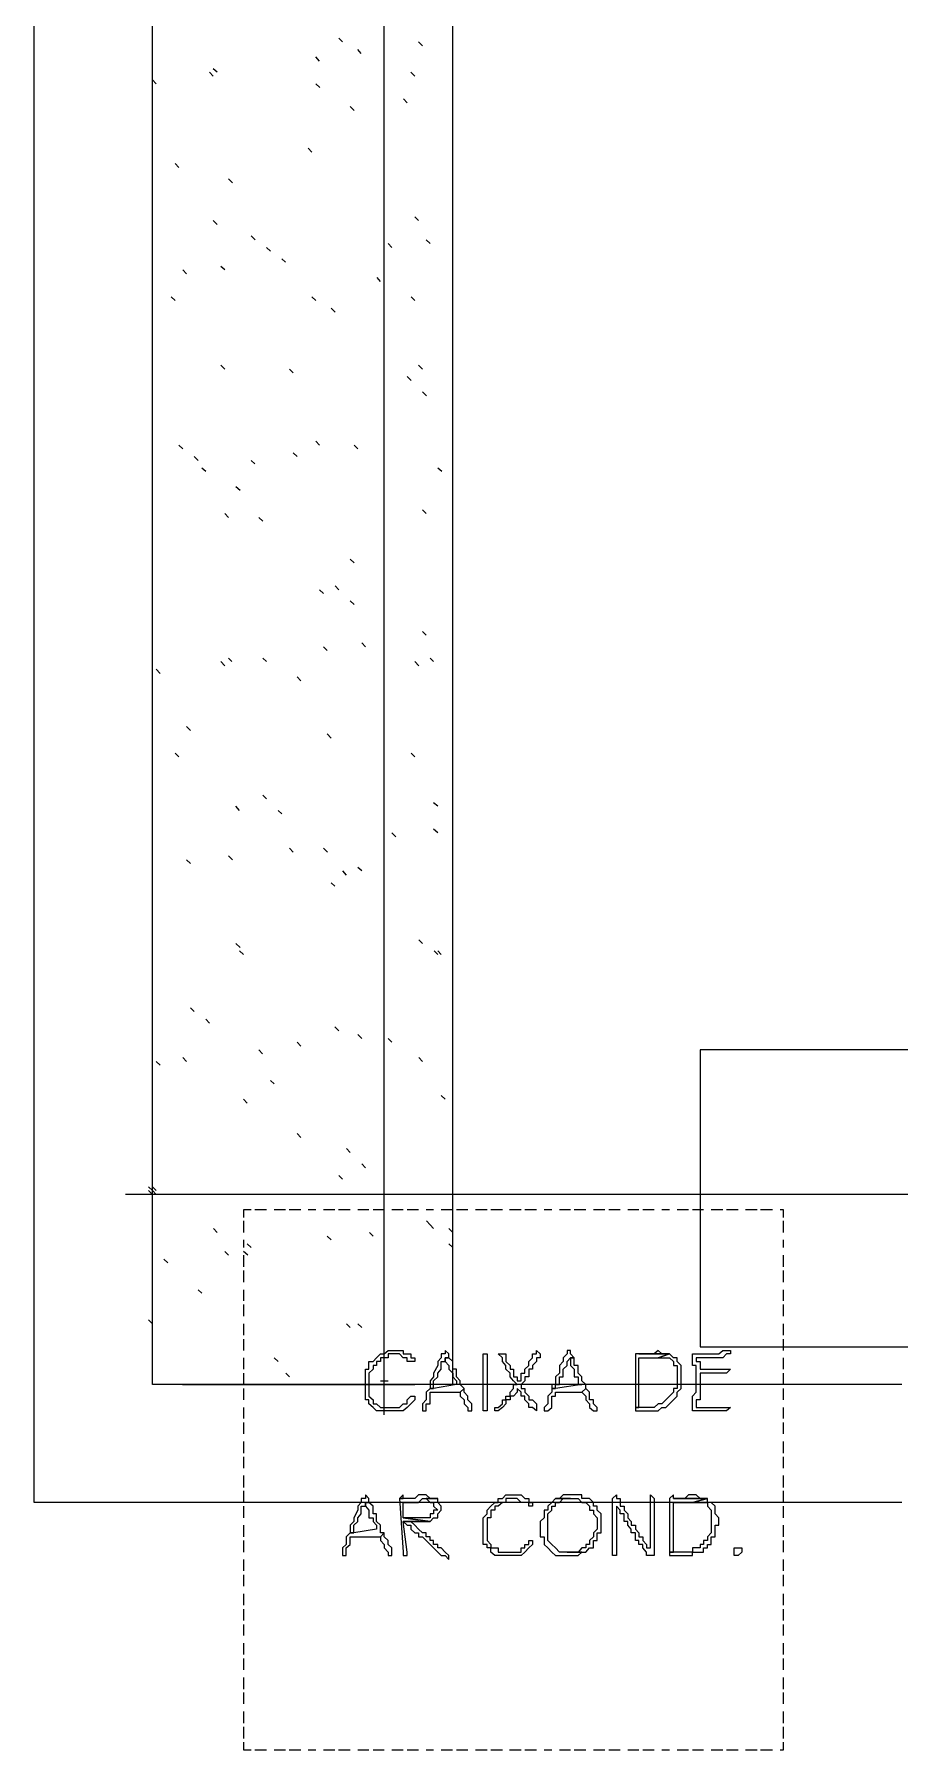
# Model space of a CAD drawing. Header units: millimetres. Extents: x -518.8 to -461.2, y 3.5 to 44.2.
# Drawn here: x -500.532 to -499.084, y 4.341 to 7.212 of the extents above; entities that cross this region are included whole.
import ezdxf

# ---------------------------------------------------------------- set-up
doc = ezdxf.new("R2010")
doc.units = ezdxf.units.MM
doc.header["$MEASUREMENT"] = 0
for name, color, linetype in [('10', 10, 'Continuous'), ('151', 151, 'Continuous'), ('16', 16, 'Continuous'), ('MYSOLIDS', 7, 'Continuous')]:
    doc.layers.add(name, color=color, linetype=linetype)

msp = doc.modelspace()

# ---------------------------------------------------------------- linework, layer by layer
at = {"layer": '10'}
for points in [[(-500.3346, 4.9526), (-500.3346, 9.9691)], [(-500.5324, 4.7548), (-500.5324, 8.1097)], [(-499.0805, 4.9526), (-500.3346, 4.9526)], [(-499.0805, 4.7548), (-500.5324, 4.7548)]]:
    msp.add_lwpolyline(points, dxfattribs=at)
at = {"layer": '151'}
for points in [[(-499.8316, 4.9526), (-499.8316, 8.5939)], [(-500.0166, 7.2), (-500.0226, 7.206)], [(-499.985, 7.1804), (-499.991, 7.1872)], [(-499.8827, 7.1932), (-499.8895, 7.2)], [(-500.2263, 7.1488), (-500.2331, 7.1548)], [(-500.0549, 7.1676), (-500.0609, 7.1744)], [(-500.3286, 7.1293), (-500.3346, 7.136)], [(-500.2331, 7.1421), (-500.2391, 7.1488)], [(-500.0542, 7.1233), (-500.0609, 7.1293)], [(-499.8955, 7.1421), (-499.9023, 7.1488)], [(-499.997, 7.0849), (-500.0038, 7.0917)], [(-499.9083, 7.0977), (-499.9143, 7.1045)], [(-500.0677, 7.015), (-500.0737, 7.0218)], [(-500.2902, 6.9894), (-500.2963, 6.9962)], [(-500.2008, 6.9639), (-500.2075, 6.9706)], [(-500.2263, 6.8939), (-500.2331, 6.9007)], [(-499.8895, 6.9007), (-499.8955, 6.9067)], [(-500.1624, 6.8684), (-500.1692, 6.8751)], [(-499.9339, 6.8556), (-499.9399, 6.8624)], [(-499.8699, 6.8624), (-499.8767, 6.8684)], [(-500.1369, 6.8496), (-500.1436, 6.8556)], [(-500.1121, 6.8308), (-500.1181, 6.8368)], [(-500.2775, 6.8112), (-500.2835, 6.818)], [(-500.2136, 6.818), (-500.2203, 6.824)], [(-499.9527, 6.7985), (-499.9587, 6.8052)], [(-500.2963, 6.7669), (-500.303, 6.7729)], [(-500.0609, 6.7669), (-500.0677, 6.7729)], [(-500.0286, 6.7473), (-500.0354, 6.7541)], [(-499.8955, 6.7669), (-499.9015, 6.7729)], [(-500.2136, 6.6518), (-500.2203, 6.6586)], [(-500.0993, 6.6458), (-500.1053, 6.6518)], [(-499.9015, 6.633), (-499.9083, 6.6398)], [(-499.8827, 6.6518), (-499.8895, 6.6586)], [(-499.876, 6.6075), (-499.8827, 6.6142)], [(-500.2835, 6.5188), (-500.2902, 6.5248)], [(-500.0549, 6.5248), (-500.0609, 6.5315)], [(-499.991, 6.5188), (-499.997, 6.5248)], [(-500.2579, 6.4992), (-500.2647, 6.506)], [(-500.1632, 6.4932), (-500.1692, 6.4992)], [(-500.0925, 6.506), (-500.0993, 6.512)], [(-500.2451, 6.4804), (-500.2519, 6.4864)], [(-499.8504, 6.4804), (-499.8572, 6.4864)], [(-500.188, 6.4488), (-500.1948, 6.4548)], [(-500.2075, 6.4037), (-500.2136, 6.4105)], [(-500.1496, 6.3977), (-500.1564, 6.4037)], [(-499.8767, 6.4105), (-499.8827, 6.4165)], [(-499.997, 6.3278), (-500.0038, 6.3338)], [(-500.0226, 6.2827), (-500.0286, 6.2894)], [(-500.0481, 6.2766), (-500.0549, 6.2827)], [(-499.997, 6.2578), (-500.0038, 6.2639)], [(-499.8767, 6.2067), (-499.8827, 6.2127)], [(-500.0421, 6.1812), (-500.0481, 6.1872)], [(-499.9782, 6.1872), (-499.9842, 6.1939)], [(-500.3218, 6.1428), (-500.3286, 6.1496)], [(-500.2136, 6.1556), (-500.2203, 6.1624)], [(-500.2015, 6.1624), (-500.2075, 6.1684)], [(-500.1436, 6.1624), (-500.1496, 6.1684)], [(-499.8887, 6.1556), (-499.8955, 6.1624)], [(-499.8639, 6.1624), (-499.8699, 6.1684)], [(-500.0865, 6.13), (-500.0925, 6.1368)], [(-500.2707, 6.0473), (-500.2775, 6.0541)], [(-500.0354, 6.0345), (-500.0421, 6.0413)], [(-500.2902, 6.003), (-500.2963, 6.009)], [(-499.8955, 6.003), (-499.9015, 6.009)], [(-500.1887, 5.9135), (-500.1948, 5.9203)], [(-500.1436, 5.933), (-500.1496, 5.9391)], [(-499.8572, 5.9203), (-499.8639, 5.9263)], [(-500.1181, 5.9075), (-500.1241, 5.9135)], [(-499.9271, 5.8691), (-499.9339, 5.8759)], [(-499.8572, 5.8759), (-499.8639, 5.8819)], [(-500.2707, 5.8248), (-500.2775, 5.8308)], [(-500.2008, 5.8308), (-500.2075, 5.8375)], [(-500.0993, 5.8436), (-500.1053, 5.8503)], [(-500.0414, 5.8436), (-500.0481, 5.8503)], [(-500.0098, 5.8052), (-500.0158, 5.812)], [(-499.9842, 5.812), (-499.991, 5.818)], [(-500.0293, 5.7864), (-500.0354, 5.7924)], [(-500.188, 5.6842), (-500.1948, 5.6909)], [(-499.8827, 5.6909), (-499.8887, 5.6969)], [(-500.182, 5.6721), (-500.1887, 5.6782)], [(-499.8572, 5.6721), (-499.8632, 5.6782)], [(-499.8511, 5.6721), (-499.8572, 5.6782)], [(-500.2647, 5.5766), (-500.2707, 5.5827)], [(-500.2391, 5.5571), (-500.2451, 5.5639)], [(-500.0226, 5.5443), (-500.0293, 5.5511)], [(-500.1504, 5.506), (-500.1564, 5.5127)], [(-500.0865, 5.5188), (-500.0925, 5.5255)], [(-499.9842, 5.5315), (-499.991, 5.5383)], [(-499.9339, 5.5255), (-499.9399, 5.5315)], [(-498.4188, 5.0157), (-498.4188, 5.5127), (-499.4181, 5.5127), (-499.4181, 5.0157), (-498.4188, 5.0157)], [(-500.3218, 5.4872), (-500.3286, 5.4932)], [(-500.2775, 5.4932), (-500.2835, 5.5)], [(-499.8827, 5.4932), (-499.8887, 5.5)], [(-500.1308, 5.4556), (-500.1369, 5.4616)], [(-500.176, 5.4233), (-500.182, 5.43)], [(-499.8444, 5.43), (-499.8511, 5.436)], [(-500.0865, 5.3661), (-500.0925, 5.3729)], [(-500.0038, 5.3406), (-500.0098, 5.3473)], [(-499.9782, 5.315), (-499.9842, 5.3218)], [(-500.0166, 5.2962), (-500.0226, 5.3022)], [(-500.1692, 5.2451), (-500.182, 5.2451), (-500.182, 5.2323)], [(-500.182, 5.2263), (-500.182, 5.2067)], [(-500.1436, 5.2451), (-500.1632, 5.2451)], [(-500.1121, 5.2451), (-500.1308, 5.2451)], [(-500.0865, 5.2451), (-500.106, 5.2451)], [(-500.0609, 5.2451), (-500.0737, 5.2451)], [(-500.0293, 5.2451), (-500.0481, 5.2451)], [(-500.0038, 5.2451), (-500.0233, 5.2451)], [(-499.9722, 5.2451), (-499.991, 5.2451)], [(-499.9466, 5.2451), (-499.9654, 5.2451)], [(-499.9151, 5.2451), (-499.9339, 5.2451)], [(-499.8895, 5.2451), (-499.9083, 5.2451)], [(-499.8639, 5.2451), (-499.8767, 5.2451)], [(-499.8699, 5.2195), (-499.876, 5.2263)], [(-499.8324, 5.2451), (-499.8511, 5.2451)], [(-499.8068, 5.2451), (-499.8256, 5.2451)], [(-499.7745, 5.2451), (-499.794, 5.2451)], [(-499.7489, 5.2451), (-499.7684, 5.2451)], [(-499.7173, 5.2451), (-499.7369, 5.2451)], [(-499.6918, 5.2451), (-499.7113, 5.2451)], [(-499.6662, 5.2451), (-499.679, 5.2451)], [(-499.6346, 5.2451), (-499.6534, 5.2451)], [(-499.609, 5.2451), (-499.6286, 5.2451)], [(-499.5775, 5.2451), (-499.5963, 5.2451)], [(-499.5519, 5.2451), (-499.5707, 5.2451)], [(-499.5203, 5.2451), (-499.5391, 5.2451)], [(-499.4948, 5.2451), (-499.5136, 5.2451)], [(-499.4692, 5.2451), (-499.482, 5.2451)], [(-499.4376, 5.2451), (-499.4564, 5.2451)], [(-499.4121, 5.2451), (-499.4308, 5.2451)], [(-499.3797, 5.2451), (-499.3993, 5.2451)], [(-499.3542, 5.2451), (-499.3737, 5.2451)], [(-499.3226, 5.2451), (-499.3421, 5.2451)], [(-499.297, 5.2451), (-499.3166, 5.2451)], [(-499.2782, 5.2323), (-499.2782, 5.2451), (-499.2842, 5.2451)], [(-499.2782, 5.2067), (-499.2782, 5.2263)], [(-500.2263, 5.2067), (-500.2324, 5.2135)], [(-500.0354, 5.1947), (-500.0421, 5.2007)], [(-499.9654, 5.2007), (-499.9714, 5.2067)], [(-499.8639, 5.2135), (-499.8699, 5.2195)], [(-499.8316, 5.2067), (-499.8384, 5.2135)], [(-500.2075, 5.1691), (-500.2136, 5.1751)], [(-500.182, 5.1947), (-500.182, 5.1819)], [(-500.1752, 5.1691), (-500.182, 5.1751)], [(-500.182, 5.1691), (-500.182, 5.1496)], [(-500.1692, 5.1819), (-500.176, 5.1879)], [(-499.8316, 5.1819), (-499.8384, 5.1879)], [(-499.2782, 5.1819), (-499.2782, 5.1947)], [(-499.2782, 5.1496), (-499.2782, 5.1691)], [(-500.309, 5.1563), (-500.3158, 5.1624)], [(-500.182, 5.1436), (-500.182, 5.124)], [(-499.2782, 5.124), (-499.2782, 5.1436)], [(-500.2519, 5.1052), (-500.2579, 5.1112)], [(-500.182, 5.1112), (-500.182, 5.0924)], [(-499.2782, 5.0924), (-499.2782, 5.1112)], [(-500.182, 5.0864), (-500.182, 5.0669)], [(-499.2782, 5.0669), (-499.2782, 5.0864)], [(-500.3346, 5.0541), (-500.3414, 5.0609)], [(-500.182, 5.0541), (-500.182, 5.0353)], [(-500.0038, 5.0481), (-500.0098, 5.0541)], [(-499.9842, 5.0481), (-499.991, 5.0541)], [(-499.2782, 5.0353), (-499.2782, 5.0541)], [(-500.182, 5.0285), (-500.182, 5.0097)], [(-499.2782, 5.0097), (-499.2782, 5.0285)], [(-500.182, 4.9969), (-500.182, 4.9782)], [(-500.1241, 4.9909), (-500.1308, 4.9969)], [(-499.2782, 4.9782), (-499.2782, 4.9969)], [(-500.182, 4.9714), (-500.182, 4.9526)], [(-500.1053, 4.9654), (-500.1113, 4.9714)], [(-499.2782, 4.9526), (-499.2782, 4.9714)], [(-500.182, 4.9458), (-500.182, 4.927)], [(-499.2782, 4.927), (-499.2782, 4.9458)], [(-500.182, 4.9142), (-500.182, 4.8954)], [(-499.2782, 4.8954), (-499.2782, 4.9142)], [(-500.182, 4.8887), (-500.182, 4.8699)], [(-499.2782, 4.8699), (-499.2782, 4.8887)], [(-500.182, 4.8571), (-500.182, 4.8375)], [(-499.2782, 4.8375), (-499.2782, 4.8571)], [(-500.182, 4.8315), (-500.182, 4.8127)], [(-499.2782, 4.8127), (-499.2782, 4.8315)], [(-500.182, 4.8), (-500.182, 4.7804)], [(-499.2782, 4.7804), (-499.2782, 4.8)], [(-500.182, 4.7744), (-500.182, 4.7548)], [(-499.2782, 4.7548), (-499.2782, 4.7744)], [(-500.182, 4.7488), (-500.182, 4.7293)], [(-499.2782, 4.7293), (-499.2782, 4.7488)], [(-500.182, 4.7172), (-500.182, 4.6977)], [(-499.2782, 4.6977), (-499.2782, 4.7172)], [(-500.182, 4.6917), (-500.182, 4.6721)], [(-499.2782, 4.6721), (-499.2782, 4.6917)], [(-500.182, 4.6594), (-500.182, 4.6406)], [(-499.2782, 4.6406), (-499.2782, 4.6594)], [(-500.182, 4.6338), (-500.182, 4.615)], [(-499.2782, 4.615), (-499.2782, 4.6338)], [(-500.182, 4.6022), (-500.182, 4.5834)], [(-499.2782, 4.5834), (-499.2782, 4.6022)], [(-500.182, 4.5766), (-500.182, 4.5578)], [(-499.2782, 4.5578), (-499.2782, 4.5766)], [(-500.182, 4.5511), (-500.182, 4.5323)], [(-499.2782, 4.5323), (-499.2782, 4.5511)], [(-500.182, 4.5195), (-500.182, 4.5007)], [(-499.2782, 4.5007), (-499.2782, 4.5195)], [(-500.182, 4.4939), (-500.182, 4.4751)], [(-499.2782, 4.4751), (-499.2782, 4.4939)], [(-500.182, 4.4624), (-500.182, 4.4428)], [(-499.2782, 4.4428), (-499.2782, 4.4624)], [(-500.182, 4.4368), (-500.182, 4.418)], [(-499.2782, 4.418), (-499.2782, 4.4368)], [(-500.182, 4.4052), (-500.182, 4.3857)], [(-499.2782, 4.3857), (-499.2782, 4.4052)], [(-500.182, 4.3797), (-500.182, 4.3601)], [(-499.2782, 4.3601), (-499.2782, 4.3797)], [(-500.182, 4.3541), (-500.182, 4.3413)], [(-500.182, 4.3413), (-500.1692, 4.3413)], [(-500.1632, 4.3413), (-500.1436, 4.3413)], [(-500.1308, 4.3413), (-500.1121, 4.3413)], [(-500.106, 4.3413), (-500.0865, 4.3413)], [(-500.0737, 4.3413), (-500.0609, 4.3413)], [(-500.0481, 4.3413), (-500.0293, 4.3413)], [(-500.0233, 4.3413), (-500.0038, 4.3413)], [(-499.991, 4.3413), (-499.9722, 4.3413)], [(-499.9654, 4.3413), (-499.9466, 4.3413)], [(-499.9339, 4.3413), (-499.9151, 4.3413)], [(-499.9083, 4.3413), (-499.8895, 4.3413)], [(-499.8767, 4.3413), (-499.8639, 4.3413)], [(-499.8511, 4.3413), (-499.8324, 4.3413)], [(-499.8256, 4.3413), (-499.8068, 4.3413)], [(-499.794, 4.3413), (-499.7745, 4.3413)], [(-499.7684, 4.3413), (-499.7489, 4.3413)], [(-499.7369, 4.3413), (-499.7173, 4.3413)], [(-499.7113, 4.3413), (-499.6918, 4.3413)], [(-499.679, 4.3413), (-499.6662, 4.3413)], [(-499.6534, 4.3413), (-499.6346, 4.3413)], [(-499.6286, 4.3413), (-499.609, 4.3413)], [(-499.5963, 4.3413), (-499.5775, 4.3413)], [(-499.5707, 4.3413), (-499.5519, 4.3413)], [(-499.5391, 4.3413), (-499.5203, 4.3413)], [(-499.5136, 4.3413), (-499.4948, 4.3413)], [(-499.482, 4.3413), (-499.4692, 4.3413)], [(-499.4564, 4.3413), (-499.4376, 4.3413)], [(-499.4308, 4.3413), (-499.4121, 4.3413)], [(-499.3993, 4.3413), (-499.3797, 4.3413)], [(-499.3737, 4.3413), (-499.3542, 4.3413)], [(-499.3421, 4.3413), (-499.3226, 4.3413)], [(-499.3166, 4.3413), (-499.297, 4.3413)], [(-499.2842, 4.3413), (-499.2782, 4.3413), (-499.2782, 4.3541)]]:
    msp.add_lwpolyline(points, dxfattribs=at)
at = {"layer": '16'}
for points in [[(-499.9466, 4.9015), (-499.9466, 10.0195)], [(-500.3346, 5.0037), (-500.3346, 5.3218)], [(-500.3346, 5.2774), (-500.3414, 5.2834)], [(-500.3286, 5.2774), (-500.3346, 5.2834)], [(-495.7707, 5.2706), (-500.3797, 5.2706)], [(-500.3346, 5.2706), (-500.3414, 5.2774)], [(-500.3286, 5.2706), (-500.3346, 5.2774)], [(-500.2842, 4.9526), (-499.8955, 4.9526)], [(-499.9527, 4.9586), (-499.9466, 4.9586), (-499.9466, 4.9586), (-499.9466, 4.9586), (-499.9466, 4.9586), (-499.9399, 4.9586)], [(-499.9466, 4.9526), (-499.9466, 4.9526), (-499.9466, 4.9526), (-499.9527, 4.9526)], [(-499.9466, 4.9526), (-499.9466, 4.9526), (-499.9466, 4.9526), (-499.9399, 4.9526)]]:
    msp.add_lwpolyline(points, dxfattribs=at)
at = {"layer": 'MYSOLIDS'}
for points in [[(-499.9271, 5.0037), (-499.9339, 5.0037), (-499.9399, 5.0037), (-499.9399, 4.9969), (-499.9466, 4.9969), (-499.9527, 4.9969), (-499.9527, 4.9909), (-499.9594, 4.9909), (-499.9594, 4.9842), (-499.9594, 4.9842), (-499.9654, 4.9842), (-499.9654, 4.9782), (-499.9722, 4.9714), (-499.9722, 4.9714), (-499.9722, 4.9714), (-499.9722, 4.9654), (-499.9722, 4.9586), (-499.9722, 4.9526), (-499.9722, 4.9526), (-499.9722, 4.9458), (-499.9722, 4.9398), (-499.9722, 4.9398), (-499.9722, 4.933), (-499.9654, 4.927), (-499.9654, 4.927), (-499.9654, 4.9203), (-499.9594, 4.9203), (-499.9594, 4.9203), (-499.9527, 4.9142), (-499.9466, 4.9142), (-499.9466, 4.9142), (-499.9399, 4.9142), (-499.9399, 4.9142), (-499.9339, 4.9142), (-499.9271, 4.9142), (-499.9211, 4.9142), (-499.9211, 4.9142), (-499.9211, 4.9142), (-499.9151, 4.9203), (-499.9083, 4.9203), (-499.9083, 4.927), (-499.9083, 4.927), (-499.9023, 4.933), (-499.9023, 4.933), (-499.8955, 4.933), (-499.8955, 4.933), (-499.8955, 4.933), (-499.8955, 4.933), (-499.8955, 4.933), (-499.8955, 4.927), (-499.8955, 4.927), (-499.9023, 4.9203), (-499.9023, 4.9203), (-499.9083, 4.9142), (-499.9083, 4.9142), (-499.9151, 4.9082), (-499.9211, 4.9082), (-499.9211, 4.9082), (-499.9211, 4.9082), (-499.9271, 4.9082), (-499.9339, 4.9082), (-499.9399, 4.9082), (-499.9399, 4.9082), (-499.9399, 4.9082), (-499.9466, 4.9082), (-499.9527, 4.9082), (-499.9594, 4.9082), (-499.9594, 4.9082), (-499.9654, 4.9142), (-499.9654, 4.9142), (-499.9722, 4.9203), (-499.9722, 4.9203), (-499.9722, 4.927), (-499.9782, 4.927), (-499.9782, 4.933), (-499.9782, 4.9398), (-499.9782, 4.9398), (-499.9782, 4.9458), (-499.9782, 4.9526), (-499.9782, 4.9526), (-499.9782, 4.9586), (-499.9782, 4.9654), (-499.9782, 4.9654), (-499.9782, 4.9714), (-499.9782, 4.9782), (-499.9722, 4.9782), (-499.9722, 4.9842), (-499.9722, 4.9909), (-499.9654, 4.9909), (-499.9654, 4.9909), (-499.9594, 4.9969), (-499.9594, 4.9969), (-499.9527, 5.0037), (-499.9466, 5.0037), (-499.9466, 5.0037), (-499.9399, 5.0097), (-499.9339, 5.0097), (-499.9339, 5.0097), (-499.9271, 5.0097), (-499.9271, 5.0097), (-499.9211, 5.0097), (-499.9151, 5.0097), (-499.9151, 5.0037), (-499.9083, 5.0037), (-499.9023, 5.0037), (-499.9023, 4.9969), (-499.8955, 4.9969), (-499.8955, 4.9909), (-499.8955, 4.9909), (-499.8955, 4.9909), (-499.8955, 4.9909), (-499.9023, 4.9909), (-499.9023, 4.9909), (-499.9023, 4.9909), (-499.9023, 4.9909), (-499.9083, 4.9909), (-499.9083, 4.9909), (-499.9083, 4.9969), (-499.9151, 4.9969), (-499.9151, 4.9969), (-499.9211, 5.0037), (-499.9271, 5.0037), (-499.9271, 5.0037), (-499.9271, 5.0037), (-499.9271, 5.0037), (-499.9271, 5.0037)], [(-499.8384, 4.9969), (-499.8444, 4.9969), (-499.8444, 4.9969), (-499.8444, 4.9909), (-499.8384, 4.9842), (-499.8384, 4.9842), (-499.8384, 4.9782), (-499.8316, 4.9714), (-499.8316, 4.9714), (-499.8316, 4.9654), (-499.8316, 4.9654), (-499.8256, 4.9586), (-499.8256, 4.9526), (-499.8256, 4.9526), (-499.8639, 4.9458), (-499.8699, 4.9458), (-499.8767, 4.9398), (-499.8767, 4.9398), (-499.8767, 4.933), (-499.8767, 4.927), (-499.8767, 4.927), (-499.8827, 4.9203), (-499.8827, 4.9142), (-499.8827, 4.9142), (-499.8827, 4.9142), (-499.8827, 4.9082), (-499.8827, 4.9082), (-499.8767, 4.9082), (-499.8767, 4.9082), (-499.8767, 4.9142), (-499.8767, 4.9203), (-499.8699, 4.9203), (-499.8699, 4.927), (-499.8699, 4.933), (-499.8699, 4.933), (-499.8699, 4.9398), (-499.8196, 4.9398), (-499.8128, 4.9458), (-499.8128, 4.9458), (-499.8196, 4.9526), (-499.8196, 4.9586), (-499.8196, 4.9586), (-499.8256, 4.9654), (-499.8256, 4.9654), (-499.8256, 4.9714), (-499.8256, 4.9782), (-499.8316, 4.9782), (-499.8316, 4.9842), (-499.8316, 4.9842), (-499.8316, 4.9842), (-499.8316, 4.9909), (-499.8384, 4.9969), (-499.8384, 4.9969), (-499.8384, 4.9969)], [(-499.8444, 5.0097), (-499.8444, 5.0097), (-499.8444, 5.0097), (-499.8444, 5.0037), (-499.8511, 5.0037), (-499.8511, 4.9969), (-499.8511, 4.9969), (-499.8572, 4.9909), (-499.8572, 4.9842), (-499.8639, 4.9714), (-499.8639, 4.9714), (-499.8639, 4.9654), (-499.8639, 4.9654), (-499.8699, 4.9586), (-499.8699, 4.9526), (-499.8699, 4.9526), (-499.8699, 4.9458), (-499.8639, 4.9458), (-499.8639, 4.9526), (-499.8639, 4.9526), (-499.8639, 4.9586), (-499.8572, 4.9654), (-499.8572, 4.9654), (-499.8572, 4.9654), (-499.8572, 4.9714), (-499.8511, 4.9782), (-499.8511, 4.9782), (-499.8511, 4.9842), (-499.8511, 4.9909), (-499.8444, 4.9909), (-499.8444, 4.9969), (-499.8384, 4.9969), (-499.8384, 5.0037), (-499.8444, 5.0097), (-499.8444, 5.0097), (-499.8444, 5.0097)], [(-499.7745, 4.9458), (-499.7745, 4.9458), (-499.7745, 4.9398), (-499.7745, 4.933), (-499.7745, 4.927), (-499.7745, 4.927), (-499.7745, 4.9203), (-499.7745, 4.9142), (-499.7745, 4.9142), (-499.7745, 4.9142), (-499.7745, 4.9082), (-499.7745, 4.9082), (-499.7812, 4.9082), (-499.7812, 4.9082), (-499.7812, 4.9082), (-499.7812, 4.9082), (-499.7812, 4.9082), (-499.7812, 4.9082), (-499.7812, 4.9142), (-499.7812, 4.9142), (-499.7812, 4.9142), (-499.7812, 4.9203), (-499.7812, 4.9203), (-499.7812, 4.927), (-499.7812, 4.933), (-499.7812, 4.9398), (-499.7812, 4.9458), (-499.7812, 4.9458), (-499.7812, 4.9526), (-499.7812, 4.9586), (-499.7812, 4.9586), (-499.7812, 4.9654), (-499.7812, 4.9714), (-499.7812, 4.9782), (-499.7812, 4.9782), (-499.7812, 4.9842), (-499.7812, 4.9909), (-499.7812, 4.9969), (-499.7812, 4.9969), (-499.7812, 5.0037), (-499.7812, 5.0037), (-499.7812, 5.0037), (-499.7812, 5.0037), (-499.7812, 5.0037), (-499.7812, 5.0037), (-499.7812, 5.0037), (-499.7745, 5.0037), (-499.7745, 5.0037), (-499.7745, 5.0037), (-499.7745, 5.0037), (-499.7745, 4.9969), (-499.7745, 4.9969), (-499.7745, 4.9909), (-499.7745, 4.9909), (-499.7745, 4.9842), (-499.7745, 4.9782), (-499.7745, 4.9782), (-499.7745, 4.9714), (-499.7745, 4.9654), (-499.7745, 4.9586), (-499.7745, 4.9586), (-499.7745, 4.9526), (-499.7745, 4.9458), (-499.7745, 4.9458), (-499.7745, 4.9458), (-499.7745, 4.9458)], [(-499.7241, 4.9586), (-499.7173, 4.9586), (-499.7173, 4.9654), (-499.7173, 4.9714), (-499.7113, 4.9714), (-499.7113, 4.9782), (-499.7113, 4.9782), (-499.7045, 4.9842), (-499.7045, 4.9842), (-499.7045, 4.9909), (-499.6985, 4.9969), (-499.6985, 4.9969), (-499.6985, 4.9969), (-499.6985, 5.0037), (-499.6985, 5.0037), (-499.6918, 5.0037), (-499.6918, 5.0097), (-499.6918, 5.0097), (-499.6857, 5.0037), (-499.6857, 5.0037), (-499.6857, 5.0037), (-499.6857, 5.0037), (-499.6857, 5.0037), (-499.6857, 4.9969), (-499.6918, 4.9969), (-499.6918, 4.9909), (-499.6985, 4.9842), (-499.6985, 4.9842), (-499.6985, 4.9782), (-499.7045, 4.9782), (-499.7045, 4.9714), (-499.7045, 4.9654), (-499.7113, 4.9654), (-499.7113, 4.9586), (-499.7173, 4.9526), (-499.7173, 4.9526), (-499.7173, 4.9458), (-499.7113, 4.9458), (-499.7113, 4.9398), (-499.7045, 4.933), (-499.7045, 4.933), (-499.7045, 4.927), (-499.6985, 4.927), (-499.6918, 4.9203), (-499.6918, 4.9142), (-499.6918, 4.9142), (-499.6918, 4.9142), (-499.6918, 4.9082), (-499.6918, 4.9082), (-499.6918, 4.9082), (-499.6918, 4.9082), (-499.6918, 4.9082), (-499.6985, 4.9142), (-499.6985, 4.9142), (-499.7045, 4.9142), (-499.7045, 4.9203), (-499.7045, 4.9203), (-499.7113, 4.927), (-499.7113, 4.933), (-499.7173, 4.933), (-499.7173, 4.9398), (-499.7241, 4.9458), (-499.7241, 4.9458), (-499.7241, 4.9398), (-499.7301, 4.933), (-499.7361, 4.933), (-499.7361, 4.927), (-499.7429, 4.927), (-499.7429, 4.9203), (-499.7429, 4.9203), (-499.7489, 4.9142), (-499.7489, 4.9142), (-499.7557, 4.9082), (-499.7557, 4.9082), (-499.7557, 4.9082), (-499.7617, 4.9082), (-499.7617, 4.9082), (-499.7617, 4.9082), (-499.7617, 4.9082), (-499.7617, 4.9082), (-499.7617, 4.9142), (-499.7557, 4.9142), (-499.7489, 4.9203), (-499.7489, 4.927), (-499.7429, 4.927), (-499.7429, 4.933), (-499.7361, 4.933), (-499.7361, 4.9398), (-499.7361, 4.9398), (-499.7301, 4.9458), (-499.7301, 4.9526), (-499.7241, 4.9526), (-499.7301, 4.9586), (-499.7301, 4.9586), (-499.7361, 4.9654), (-499.7361, 4.9714), (-499.7361, 4.9714), (-499.7429, 4.9782), (-499.7429, 4.9782), (-499.7429, 4.9842), (-499.7429, 4.9842), (-499.7489, 4.9909), (-499.7489, 4.9969), (-499.7557, 5.0037), (-499.7557, 5.0037), (-499.7557, 5.0037), (-499.7489, 5.0037), (-499.7489, 5.0037), (-499.7489, 5.0037), (-499.7489, 5.0037), (-499.7489, 5.0037), (-499.7429, 5.0037), (-499.7429, 4.9969), (-499.7429, 4.9969), (-499.7429, 4.9969), (-499.7429, 4.9909), (-499.7361, 4.9842), (-499.7361, 4.9842), (-499.7361, 4.9782), (-499.7301, 4.9782), (-499.7301, 4.9714), (-499.7301, 4.9654), (-499.7241, 4.9654), (-499.7241, 4.9586), (-499.7241, 4.9586), (-499.7241, 4.9586), (-499.7241, 4.9586), (-499.7241, 4.9586)], [(-499.6286, 4.9969), (-499.6346, 4.9969), (-499.6346, 4.9969), (-499.6346, 4.9909), (-499.6346, 4.9842), (-499.6346, 4.9842), (-499.6286, 4.9782), (-499.6286, 4.9714), (-499.6286, 4.9714), (-499.6286, 4.9654), (-499.6218, 4.9654), (-499.6218, 4.9586), (-499.6218, 4.9526), (-499.6158, 4.9526), (-499.6602, 4.9458), (-499.6662, 4.9458), (-499.6662, 4.9398), (-499.6662, 4.9398), (-499.673, 4.933), (-499.673, 4.927), (-499.673, 4.927), (-499.673, 4.9203), (-499.679, 4.9142), (-499.679, 4.9142), (-499.679, 4.9142), (-499.679, 4.9082), (-499.673, 4.9082), (-499.673, 4.9082), (-499.673, 4.9082), (-499.6662, 4.9142), (-499.6662, 4.9203), (-499.6662, 4.9203), (-499.6662, 4.927), (-499.6662, 4.933), (-499.6602, 4.933), (-499.6602, 4.9398), (-499.6158, 4.9398), (-499.609, 4.9458), (-499.609, 4.9458), (-499.609, 4.9526), (-499.6158, 4.9586), (-499.6158, 4.9586), (-499.6158, 4.9654), (-499.6158, 4.9654), (-499.6218, 4.9714), (-499.6218, 4.9782), (-499.6218, 4.9782), (-499.6218, 4.9842), (-499.6286, 4.9842), (-499.6286, 4.9842), (-499.6286, 4.9909), (-499.6286, 4.9969), (-499.6286, 4.9969), (-499.6286, 4.9969)], [(-499.6346, 5.0097), (-499.6406, 5.0097), (-499.6406, 5.0097), (-499.6406, 5.0037), (-499.6406, 5.0037), (-499.6474, 4.9969), (-499.6474, 4.9969), (-499.6474, 4.9909), (-499.6534, 4.9842), (-499.6534, 4.9714), (-499.6534, 4.9714), (-499.6602, 4.9654), (-499.6602, 4.9654), (-499.6602, 4.9586), (-499.6602, 4.9526), (-499.6662, 4.9526), (-499.6662, 4.9458), (-499.6602, 4.9458), (-499.6602, 4.9526), (-499.6534, 4.9526), (-499.6534, 4.9586), (-499.6534, 4.9654), (-499.6474, 4.9654), (-499.6474, 4.9654), (-499.6474, 4.9714), (-499.6474, 4.9782), (-499.6474, 4.9782), (-499.6406, 4.9842), (-499.6406, 4.9909), (-499.6406, 4.9909), (-499.6346, 4.9969), (-499.6286, 4.9969), (-499.6346, 5.0037), (-499.6346, 5.0097), (-499.6346, 5.0097), (-499.6346, 5.0097)], [(-499.4692, 5.0037), (-499.488, 4.9969), (-499.488, 4.9969), (-499.482, 4.9969), (-499.482, 4.9969), (-499.4752, 4.9969), (-499.4692, 4.9969), (-499.4692, 4.9969), (-499.4624, 4.9909), (-499.4624, 4.9909), (-499.4624, 4.9909), (-499.4624, 4.9842), (-499.4564, 4.9842), (-499.4564, 4.9782), (-499.4564, 4.9714), (-499.4564, 4.9654), (-499.4564, 4.9654), (-499.4564, 4.9586), (-499.4564, 4.9526), (-499.4564, 4.9458), (-499.4624, 4.9458), (-499.4624, 4.9398), (-499.4624, 4.9398), (-499.4692, 4.933), (-499.4692, 4.933), (-499.4752, 4.927), (-499.4752, 4.927), (-499.482, 4.9203), (-499.482, 4.9203), (-499.488, 4.9203), (-499.4948, 4.9142), (-499.4948, 4.9142), (-499.4948, 4.9142), (-499.5008, 4.9142), (-499.5075, 4.9142), (-499.5136, 4.9142), (-499.5136, 4.9142), (-499.5203, 4.9142), (-499.5263, 4.9142), (-499.5263, 4.9142), (-499.5263, 4.9082), (-499.5263, 4.9082), (-499.5203, 4.9082), (-499.5203, 4.9082), (-499.5136, 4.9082), (-499.5075, 4.9082), (-499.5008, 4.9082), (-499.5008, 4.9082), (-499.4948, 4.9082), (-499.4948, 4.9082), (-499.488, 4.9082), (-499.482, 4.9142), (-499.482, 4.9142), (-499.4752, 4.9142), (-499.4752, 4.9142), (-499.4692, 4.9203), (-499.4692, 4.9203), (-499.4624, 4.927), (-499.4624, 4.927), (-499.4564, 4.933), (-499.4564, 4.9398), (-499.4564, 4.9398), (-499.4496, 4.9458), (-499.4496, 4.9458), (-499.4496, 4.9526), (-499.4496, 4.9586), (-499.4496, 4.9586), (-499.4496, 4.9654), (-499.4496, 4.9654), (-499.4496, 4.9714), (-499.4496, 4.9782), (-499.4496, 4.9842), (-499.4496, 4.9842), (-499.4564, 4.9909), (-499.4564, 4.9909), (-499.4564, 4.9969), (-499.4564, 4.9969), (-499.4624, 4.9969), (-499.4692, 5.0037), (-499.4692, 5.0037)], [(-499.5263, 5.0037), (-499.5263, 5.0037), (-499.5263, 5.0037), (-499.5263, 4.9969), (-499.5263, 4.9969), (-499.5263, 4.9909), (-499.5263, 4.9842), (-499.5263, 4.9842), (-499.5263, 4.9782), (-499.5263, 4.9714), (-499.5263, 4.9654), (-499.5263, 4.9654), (-499.5263, 4.9586), (-499.5263, 4.9526), (-499.5263, 4.9458), (-499.5263, 4.9458), (-499.5263, 4.9398), (-499.5263, 4.933), (-499.5263, 4.933), (-499.5263, 4.927), (-499.5263, 4.9203), (-499.5263, 4.9142), (-499.5263, 4.9142), (-499.5203, 4.9142), (-499.5203, 4.9203), (-499.5203, 4.9203), (-499.5203, 4.927), (-499.5203, 4.927), (-499.5203, 4.933), (-499.5203, 4.9398), (-499.5203, 4.9458), (-499.5203, 4.9458), (-499.5203, 4.9526), (-499.5203, 4.9586), (-499.5203, 4.9586), (-499.5203, 4.9654), (-499.5203, 4.9714), (-499.5203, 4.9714), (-499.5203, 4.9782), (-499.5203, 4.9842), (-499.5203, 4.9909), (-499.5203, 4.9909), (-499.5203, 4.9969), (-499.5203, 4.9969), (-499.5136, 4.9969), (-499.5136, 4.9969), (-499.5075, 4.9969), (-499.5008, 4.9969), (-499.5008, 4.9969), (-499.4948, 4.9969), (-499.488, 4.9969), (-499.4692, 5.0037), (-499.4692, 5.0037), (-499.5203, 5.0037), (-499.5203, 5.0037), (-499.5263, 5.0037), (-499.5263, 5.0037)], [(-499.488, 5.0097), (-499.4948, 5.0037), (-499.4948, 5.0037), (-499.5008, 5.0037), (-499.5008, 5.0037), (-499.5075, 5.0037), (-499.5136, 5.0037), (-499.5136, 5.0037), (-499.5203, 5.0037), (-499.4692, 5.0037), (-499.4752, 5.0037), (-499.482, 5.0037), (-499.482, 5.0037), (-499.488, 5.0097), (-499.488, 5.0097)], [(-499.4181, 4.9782), (-499.3737, 4.9782), (-499.3737, 4.9782), (-499.3737, 4.9782), (-499.3737, 4.9782), (-499.3669, 4.9782), (-499.3669, 4.9782), (-499.3737, 4.9714), (-499.3737, 4.9714), (-499.3737, 4.9714), (-499.3737, 4.9714), (-499.4181, 4.9714), (-499.4181, 4.9654), (-499.4181, 4.9654), (-499.4181, 4.9654), (-499.4181, 4.9654), (-499.4181, 4.9586), (-499.4181, 4.9526), (-499.4181, 4.9458), (-499.4181, 4.9458), (-499.4181, 4.9398), (-499.4181, 4.9398), (-499.4181, 4.933), (-499.4181, 4.927), (-499.4248, 4.927), (-499.4248, 4.9203), (-499.4248, 4.9142), (-499.4248, 4.9142), (-499.4181, 4.9142), (-499.4121, 4.9142), (-499.4053, 4.9142), (-499.4053, 4.9142), (-499.3993, 4.9142), (-499.3925, 4.9142), (-499.3925, 4.9142), (-499.3865, 4.9142), (-499.3797, 4.9142), (-499.3797, 4.9142), (-499.3737, 4.9142), (-499.3737, 4.9142), (-499.3669, 4.9142), (-499.3669, 4.9142), (-499.3669, 4.9142), (-499.3669, 4.9142), (-499.3669, 4.9142), (-499.3737, 4.9082), (-499.3797, 4.9082), (-499.3797, 4.9082), (-499.3865, 4.9082), (-499.3925, 4.9082), (-499.3925, 4.9082), (-499.3993, 4.9082), (-499.4053, 4.9082), (-499.4053, 4.9082), (-499.4121, 4.9082), (-499.4181, 4.9082), (-499.4181, 4.9082), (-499.4248, 4.9082), (-499.4248, 4.9082), (-499.4308, 4.9082), (-499.4308, 4.9082), (-499.4308, 4.9142), (-499.4308, 4.9142), (-499.4308, 4.9142), (-499.4308, 4.9142), (-499.4308, 4.9203), (-499.4308, 4.927), (-499.4308, 4.933), (-499.4308, 4.933), (-499.4248, 4.9398), (-499.4248, 4.9458), (-499.4248, 4.9526), (-499.4248, 4.9526), (-499.4248, 4.9586), (-499.4248, 4.9586), (-499.4248, 4.9654), (-499.4248, 4.9714), (-499.4248, 4.9782), (-499.4248, 4.9842), (-499.4308, 4.9842), (-499.4308, 4.9909), (-499.4308, 4.9969), (-499.4308, 4.9969), (-499.4308, 4.9969), (-499.4308, 4.9969), (-499.4308, 5.0037), (-499.4308, 5.0037), (-499.4248, 5.0037), (-499.4248, 5.0037), (-499.4181, 5.0037), (-499.4121, 5.0037), (-499.4121, 5.0037), (-499.4053, 5.0037), (-499.4053, 5.0037), (-499.3993, 5.0037), (-499.3993, 5.0037), (-499.3925, 5.0037), (-499.3865, 5.0037), (-499.3797, 5.0097), (-499.3797, 5.0097), (-499.3737, 5.0097), (-499.3737, 5.0097), (-499.3737, 5.0097), (-499.3669, 5.0097), (-499.3669, 5.0097), (-499.3669, 5.0037), (-499.3669, 5.0037), (-499.3669, 5.0037), (-499.3669, 5.0037), (-499.3737, 5.0037), (-499.3737, 5.0037), (-499.3797, 4.9969), (-499.3865, 4.9969), (-499.3925, 4.9969), (-499.3993, 4.9969), (-499.4053, 4.9969), (-499.4121, 4.9969), (-499.4121, 4.9969), (-499.4181, 4.9969), (-499.4248, 4.9969), (-499.4248, 4.9909), (-499.4181, 4.9909), (-499.4181, 4.9909), (-499.4181, 4.9842), (-499.4181, 4.9782), (-499.4181, 4.9782), (-499.4181, 4.9782), (-499.4181, 4.9782), (-499.4181, 4.9782)], [(-499.8128, 4.9458), (-499.8196, 4.9398), (-499.8196, 4.9398), (-499.8196, 4.9398), (-499.8196, 4.933), (-499.8128, 4.927), (-499.8128, 4.927), (-499.8128, 4.9203), (-499.8068, 4.9142), (-499.8068, 4.9082), (-499.8, 4.9082), (-499.8, 4.9082), (-499.8, 4.9082), (-499.8, 4.9082), (-499.8, 4.9142), (-499.8, 4.9203), (-499.8068, 4.927), (-499.8068, 4.927), (-499.8068, 4.933), (-499.8128, 4.9398), (-499.8128, 4.9458), (-499.8128, 4.9458)], [(-499.609, 4.9458), (-499.6158, 4.9398), (-499.6158, 4.9398), (-499.6158, 4.9398), (-499.609, 4.933), (-499.609, 4.927), (-499.609, 4.927), (-499.603, 4.9203), (-499.603, 4.9142), (-499.5963, 4.9082), (-499.5963, 4.9082), (-499.5963, 4.9082), (-499.5902, 4.9082), (-499.5902, 4.9082), (-499.5902, 4.9142), (-499.5963, 4.9203), (-499.5963, 4.927), (-499.603, 4.927), (-499.603, 4.933), (-499.603, 4.9398), (-499.609, 4.9458), (-499.609, 4.9458)], [(-499.9782, 4.7676), (-499.9782, 4.7676), (-499.9782, 4.7676), (-499.9782, 4.7616), (-499.985, 4.7616), (-499.985, 4.7548), (-499.985, 4.7548), (-499.991, 4.7488), (-499.991, 4.7421), (-499.9978, 4.7293), (-499.9978, 4.7293), (-499.9978, 4.7233), (-499.9978, 4.7233), (-500.0038, 4.7172), (-500.0038, 4.7105), (-500.0038, 4.7105), (-500.0038, 4.7045), (-499.9978, 4.7045), (-499.9978, 4.7105), (-499.9978, 4.7105), (-499.9978, 4.7172), (-499.991, 4.7233), (-499.991, 4.7233), (-499.991, 4.7233), (-499.991, 4.7293), (-499.985, 4.736), (-499.985, 4.736), (-499.985, 4.7421), (-499.985, 4.7488), (-499.9782, 4.7488), (-499.9782, 4.7548), (-499.9722, 4.7548), (-499.9722, 4.7616), (-499.9782, 4.7676), (-499.9782, 4.7676), (-499.9782, 4.7676)], [(-499.8767, 4.7676), (-499.8767, 4.7676), (-499.8827, 4.7676), (-499.8895, 4.7676), (-499.8955, 4.7616), (-499.8955, 4.7616), (-499.8955, 4.7616), (-499.9023, 4.7616), (-499.9083, 4.7616), (-499.9151, 4.7616), (-499.9211, 4.7616), (-499.9151, 4.6721), (-499.9151, 4.6661), (-499.9151, 4.6661), (-499.9083, 4.6661), (-499.9083, 4.6721), (-499.9083, 4.6721), (-499.9151, 4.7233), (-499.8895, 4.7233), (-499.8827, 4.7233), (-499.8827, 4.7233), (-499.8767, 4.7233), (-499.8699, 4.7233), (-499.8699, 4.7233), (-499.9151, 4.7293), (-499.9151, 4.7548), (-499.9083, 4.7548), (-499.9083, 4.7548), (-499.9023, 4.7548), (-499.8955, 4.7548), (-499.8955, 4.7548), (-499.8895, 4.7548), (-499.8827, 4.7616), (-499.8767, 4.7616), (-499.8572, 4.7616), (-499.8639, 4.7616), (-499.8639, 4.7616), (-499.8699, 4.7616), (-499.8767, 4.7676), (-499.8767, 4.7676), (-499.8767, 4.7676)], [(-499.9151, 4.7676), (-499.9211, 4.7616), (-499.9211, 4.7616), (-499.9151, 4.7616), (-499.9151, 4.7676), (-499.9151, 4.7676), (-499.9151, 4.7676)], [(-499.7301, 4.7616), (-499.7361, 4.7616), (-499.7429, 4.7616), (-499.7429, 4.7548), (-499.7489, 4.7548), (-499.7489, 4.7548), (-499.7557, 4.7488), (-499.7617, 4.7488), (-499.7617, 4.7421), (-499.7617, 4.7421), (-499.7684, 4.7421), (-499.7684, 4.736), (-499.7684, 4.7293), (-499.7745, 4.7293), (-499.7745, 4.7293), (-499.7745, 4.7233), (-499.7745, 4.7172), (-499.7745, 4.7172), (-499.7745, 4.7105), (-499.7745, 4.7045), (-499.7745, 4.6977), (-499.7745, 4.6977), (-499.7745, 4.6917), (-499.7684, 4.6849), (-499.7684, 4.6849), (-499.7684, 4.6789), (-499.7617, 4.6789), (-499.7557, 4.6789), (-499.7557, 4.6721), (-499.7489, 4.6721), (-499.7429, 4.6721), (-499.7429, 4.6721), (-499.7361, 4.6721), (-499.7361, 4.6721), (-499.7301, 4.6721), (-499.7241, 4.6721), (-499.7241, 4.6721), (-499.7173, 4.6721), (-499.7173, 4.6789), (-499.7113, 4.6789), (-499.7113, 4.6849), (-499.7045, 4.6849), (-499.7045, 4.6917), (-499.7045, 4.6917), (-499.6985, 4.6917), (-499.6985, 4.6917), (-499.6985, 4.6917), (-499.6985, 4.6917), (-499.6985, 4.6917), (-499.6985, 4.6849), (-499.6985, 4.6849), (-499.7045, 4.6789), (-499.7045, 4.6789), (-499.7113, 4.6721), (-499.7113, 4.6721), (-499.7173, 4.6661), (-499.7173, 4.6661), (-499.7241, 4.6661), (-499.7241, 4.6661), (-499.7301, 4.6661), (-499.7361, 4.6661), (-499.7361, 4.6661), (-499.7361, 4.6661), (-499.7429, 4.6661), (-499.7489, 4.6661), (-499.7557, 4.6661), (-499.7557, 4.6661), (-499.7617, 4.6661), (-499.7684, 4.6721), (-499.7684, 4.6721), (-499.7684, 4.6789), (-499.7745, 4.6789), (-499.7745, 4.6849), (-499.7812, 4.6849), (-499.7812, 4.6917), (-499.7812, 4.6977), (-499.7812, 4.6977), (-499.7812, 4.7045), (-499.7812, 4.7105), (-499.7812, 4.7105), (-499.7812, 4.7172), (-499.7812, 4.7233), (-499.7812, 4.7293), (-499.7812, 4.7293), (-499.7745, 4.736), (-499.7745, 4.736), (-499.7745, 4.7421), (-499.7684, 4.7488), (-499.7684, 4.7488), (-499.7684, 4.7488), (-499.7617, 4.7548), (-499.7557, 4.7548), (-499.7557, 4.7616), (-499.7489, 4.7616), (-499.7489, 4.7616), (-499.7429, 4.7676), (-499.7361, 4.7676), (-499.7301, 4.7676), (-499.7301, 4.7676), (-499.7241, 4.7676), (-499.7241, 4.7676), (-499.7173, 4.7676), (-499.7113, 4.7616), (-499.7113, 4.7616), (-499.7045, 4.7616), (-499.7045, 4.7548), (-499.6985, 4.7548), (-499.6985, 4.7548), (-499.6985, 4.7548), (-499.6985, 4.7488), (-499.6985, 4.7488), (-499.6985, 4.7488), (-499.6985, 4.7488), (-499.7045, 4.7488), (-499.7045, 4.7488), (-499.7045, 4.7548), (-499.7045, 4.7548), (-499.7113, 4.7548), (-499.7173, 4.7548), (-499.7173, 4.7548), (-499.7241, 4.7616), (-499.7301, 4.7616), (-499.7301, 4.7616), (-499.7301, 4.7616), (-499.7301, 4.7616), (-499.7301, 4.7616)], [(-499.6346, 4.7676), (-499.6346, 4.7676), (-499.6346, 4.7676), (-499.6406, 4.7676), (-499.6474, 4.7676), (-499.6534, 4.7616), (-499.6534, 4.7616), (-499.6602, 4.7616), (-499.6346, 4.7616), (-499.6346, 4.7616), (-499.6286, 4.7616), (-499.6218, 4.7616), (-499.6158, 4.7548), (-499.6158, 4.7548), (-499.609, 4.7548), (-499.609, 4.7548), (-499.603, 4.7488), (-499.603, 4.7488), (-499.603, 4.7421), (-499.5963, 4.7421), (-499.5963, 4.736), (-499.5963, 4.736), (-499.5902, 4.7293), (-499.5902, 4.7233), (-499.5902, 4.7172), (-499.5902, 4.7172), (-499.5902, 4.7172), (-499.5902, 4.7105), (-499.5963, 4.7045), (-499.5963, 4.6977), (-499.5963, 4.6977), (-499.5963, 4.6977), (-499.603, 4.6917), (-499.603, 4.6849), (-499.609, 4.6849), (-499.609, 4.6789), (-499.6158, 4.6789), (-499.6158, 4.6789), (-499.6218, 4.6721), (-499.6286, 4.6721), (-499.6286, 4.6721), (-499.6346, 4.6721), (-499.6406, 4.6721), (-499.6158, 4.6721), (-499.609, 4.6721), (-499.609, 4.6721), (-499.603, 4.6789), (-499.603, 4.6789), (-499.5963, 4.6789), (-499.5963, 4.6849), (-499.5963, 4.6917), (-499.5902, 4.6917), (-499.5902, 4.6977), (-499.5902, 4.6977), (-499.5902, 4.7045), (-499.5835, 4.7045), (-499.5835, 4.7105), (-499.5835, 4.7172), (-499.5835, 4.7233), (-499.5835, 4.7233), (-499.5835, 4.7293), (-499.5835, 4.7293), (-499.5835, 4.736), (-499.5902, 4.7421), (-499.5902, 4.7421), (-499.5902, 4.7488), (-499.5963, 4.7488), (-499.5963, 4.7548), (-499.5963, 4.7548), (-499.603, 4.7616), (-499.603, 4.7616), (-499.609, 4.7616), (-499.6158, 4.7616), (-499.6158, 4.7676), (-499.6218, 4.7676), (-499.6286, 4.7676), (-499.6346, 4.7676), (-499.6346, 4.7676)], [(-499.5579, 4.7488), (-499.5579, 4.6721), (-499.5579, 4.6661), (-499.5579, 4.6661), (-499.5579, 4.6661), (-499.5579, 4.6661), (-499.5647, 4.6661), (-499.5647, 4.6661), (-499.5647, 4.6721), (-499.5647, 4.6721), (-499.5647, 4.7616), (-499.5647, 4.7616), (-499.5647, 4.7616), (-499.5579, 4.7676), (-499.5579, 4.7676), (-499.5579, 4.7616), (-499.5579, 4.7616), (-499.5519, 4.7616), (-499.5519, 4.7616), (-499.5519, 4.7548), (-499.5519, 4.7488), (-499.5451, 4.7488), (-499.5451, 4.7421), (-499.5391, 4.736), (-499.5391, 4.736), (-499.5391, 4.7293), (-499.5331, 4.7233), (-499.5331, 4.7233), (-499.5331, 4.7172), (-499.5263, 4.7172), (-499.5263, 4.7105), (-499.5263, 4.7105), (-499.5203, 4.7045), (-499.5203, 4.6977), (-499.5136, 4.6977), (-499.5136, 4.6917), (-499.5075, 4.6849), (-499.5075, 4.6849), (-499.5075, 4.6789), (-499.5008, 4.6789), (-499.5008, 4.6849), (-499.5008, 4.6849), (-499.5008, 4.6917), (-499.5008, 4.6917), (-499.5008, 4.6977), (-499.5008, 4.7045), (-499.5008, 4.7045), (-499.5008, 4.7105), (-499.5008, 4.7172), (-499.5008, 4.7172), (-499.5008, 4.7233), (-499.5008, 4.7293), (-499.5008, 4.736), (-499.5008, 4.736), (-499.5008, 4.7421), (-499.5008, 4.7488), (-499.5008, 4.7548), (-499.5008, 4.7548), (-499.5008, 4.7616), (-499.5008, 4.7616), (-499.5008, 4.7616), (-499.5008, 4.7616), (-499.5008, 4.7676), (-499.5008, 4.7676), (-499.4948, 4.7616), (-499.4948, 4.7616), (-499.4948, 4.7616), (-499.4948, 4.7616), (-499.4948, 4.7548), (-499.4948, 4.7548), (-499.4948, 4.7548), (-499.4948, 4.7488), (-499.4948, 4.7421), (-499.4948, 4.736), (-499.4948, 4.736), (-499.4948, 4.7293), (-499.4948, 4.7233), (-499.4948, 4.7172), (-499.4948, 4.7172), (-499.4948, 4.7105), (-499.4948, 4.7105), (-499.4948, 4.7045), (-499.4948, 4.6977), (-499.4948, 4.6977), (-499.4948, 4.6917), (-499.4948, 4.6849), (-499.4948, 4.6789), (-499.4948, 4.6789), (-499.4948, 4.6721), (-499.4948, 4.6661), (-499.4948, 4.6661), (-499.4948, 4.6661), (-499.4948, 4.6661), (-499.5008, 4.6661), (-499.5008, 4.6661), (-499.5008, 4.6661), (-499.5008, 4.6661), (-499.5075, 4.6661), (-499.5075, 4.6721), (-499.5136, 4.6789), (-499.5136, 4.6849), (-499.5203, 4.6849), (-499.5203, 4.6917), (-499.5263, 4.6917), (-499.5263, 4.6977), (-499.5263, 4.7045), (-499.5331, 4.7045), (-499.5331, 4.7105), (-499.5331, 4.7105), (-499.5391, 4.7172), (-499.5391, 4.7233), (-499.5451, 4.7233), (-499.5451, 4.7293), (-499.5451, 4.736), (-499.5519, 4.736), (-499.5519, 4.7421), (-499.5579, 4.7488), (-499.5579, 4.7488), (-499.5579, 4.7488), (-499.5579, 4.7488), (-499.5579, 4.7488)], [(-499.4624, 4.7676), (-499.4692, 4.7616), (-499.4692, 4.7616), (-499.4692, 4.7548), (-499.4692, 4.7548), (-499.4692, 4.7488), (-499.4692, 4.7421), (-499.4692, 4.7421), (-499.4692, 4.736), (-499.4692, 4.7293), (-499.4692, 4.7293), (-499.4692, 4.7233), (-499.4692, 4.7172), (-499.4692, 4.7105), (-499.4692, 4.7045), (-499.4692, 4.7045), (-499.4692, 4.6977), (-499.4692, 4.6917), (-499.4692, 4.6917), (-499.4692, 4.6849), (-499.4692, 4.6789), (-499.4692, 4.6721), (-499.4692, 4.6721), (-499.4624, 4.6721), (-499.4624, 4.6789), (-499.4624, 4.6789), (-499.4624, 4.6849), (-499.4624, 4.6849), (-499.4624, 4.6917), (-499.4624, 4.6977), (-499.4624, 4.7045), (-499.4624, 4.7045), (-499.4624, 4.7105), (-499.4624, 4.7172), (-499.4624, 4.7172), (-499.4624, 4.7233), (-499.4624, 4.7293), (-499.4624, 4.7293), (-499.4624, 4.736), (-499.4624, 4.7421), (-499.4624, 4.7488), (-499.4624, 4.7488), (-499.4624, 4.7548), (-499.4624, 4.7548), (-499.4564, 4.7548), (-499.4496, 4.7548), (-499.4436, 4.7548), (-499.4436, 4.7548), (-499.4376, 4.7548), (-499.4376, 4.7548), (-499.4308, 4.7548), (-499.4053, 4.7616), (-499.4121, 4.7616), (-499.4624, 4.7616), (-499.4624, 4.7616), (-499.4624, 4.7676), (-499.4624, 4.7676)], [(-499.4308, 4.7676), (-499.4308, 4.7676), (-499.4376, 4.7676), (-499.4436, 4.7616), (-499.4436, 4.7616), (-499.4496, 4.7616), (-499.4496, 4.7616), (-499.4564, 4.7616), (-499.4624, 4.7616), (-499.4121, 4.7616), (-499.4121, 4.7616), (-499.4181, 4.7616), (-499.4248, 4.7676), (-499.4308, 4.7676), (-499.4308, 4.7676)], [(-499.9722, 4.7548), (-499.9782, 4.7548), (-499.9782, 4.7548), (-499.9782, 4.7488), (-499.9722, 4.7421), (-499.9722, 4.7421), (-499.9722, 4.736), (-499.9722, 4.7293), (-499.9654, 4.7293), (-499.9654, 4.7233), (-499.9654, 4.7233), (-499.9594, 4.7172), (-499.9594, 4.7105), (-499.9594, 4.7105), (-499.9978, 4.7045), (-500.0038, 4.7045), (-500.0105, 4.6977), (-500.0105, 4.6977), (-500.0105, 4.6917), (-500.0105, 4.6849), (-500.0105, 4.6849), (-500.0166, 4.6789), (-500.0166, 4.6721), (-500.0166, 4.6721), (-500.0166, 4.6721), (-500.0166, 4.6661), (-500.0166, 4.6661), (-500.0166, 4.6661), (-500.0105, 4.6661), (-500.0105, 4.6721), (-500.0105, 4.6789), (-500.0105, 4.6789), (-500.0038, 4.6849), (-500.0038, 4.6917), (-500.0038, 4.6917), (-500.0038, 4.6977), (-499.9527, 4.6977), (-499.9466, 4.7045), (-499.9527, 4.7045), (-499.9527, 4.7105), (-499.9527, 4.7172), (-499.9527, 4.7172), (-499.9594, 4.7233), (-499.9594, 4.7293), (-499.9594, 4.7293), (-499.9594, 4.736), (-499.9654, 4.736), (-499.9654, 4.7421), (-499.9654, 4.7421), (-499.9654, 4.7421), (-499.9654, 4.7488), (-499.9722, 4.7548), (-499.9722, 4.7548), (-499.9722, 4.7548)], [(-499.8572, 4.7616), (-499.8767, 4.7616), (-499.8767, 4.7616), (-499.8699, 4.7548), (-499.8699, 4.7548), (-499.8639, 4.7548), (-499.8639, 4.7548), (-499.8639, 4.7488), (-499.8572, 4.7421), (-499.8639, 4.7421), (-499.8639, 4.7421), (-499.8639, 4.736), (-499.8699, 4.736), (-499.8699, 4.7293), (-499.8767, 4.7293), (-499.8767, 4.7293), (-499.8827, 4.7293), (-499.8827, 4.7293), (-499.8895, 4.7293), (-499.8955, 4.7293), (-499.9023, 4.7293), (-499.9083, 4.7293), (-499.9151, 4.7293), (-499.8699, 4.7233), (-499.8639, 4.7293), (-499.8639, 4.7293), (-499.8572, 4.7293), (-499.8572, 4.736), (-499.8572, 4.736), (-499.8511, 4.7421), (-499.8511, 4.7488), (-499.8511, 4.7488), (-499.8572, 4.7548), (-499.8572, 4.7548), (-499.8572, 4.7616), (-499.8572, 4.7616)], [(-499.6602, 4.7616), (-499.6602, 4.7616), (-499.6662, 4.7548), (-499.6662, 4.7548), (-499.673, 4.7488), (-499.673, 4.7488), (-499.673, 4.7421), (-499.679, 4.7421), (-499.679, 4.736), (-499.679, 4.7293), (-499.679, 4.7293), (-499.6857, 4.7233), (-499.6857, 4.7172), (-499.6857, 4.7105), (-499.6857, 4.7105), (-499.6857, 4.7045), (-499.6857, 4.6977), (-499.679, 4.6977), (-499.679, 4.6917), (-499.679, 4.6849), (-499.679, 4.6849), (-499.673, 4.6789), (-499.673, 4.6789), (-499.6662, 4.6721), (-499.6662, 4.6721), (-499.6602, 4.6661), (-499.6602, 4.6661), (-499.6534, 4.6661), (-499.6474, 4.6661), (-499.6474, 4.6661), (-499.6406, 4.6661), (-499.6406, 4.6661), (-499.6346, 4.6661), (-499.6286, 4.6661), (-499.6218, 4.6661), (-499.6218, 4.6661), (-499.6218, 4.6661), (-499.6158, 4.6721), (-499.6406, 4.6721), (-499.6406, 4.6721), (-499.6474, 4.6721), (-499.6534, 4.6721), (-499.6534, 4.6721), (-499.6602, 4.6789), (-499.6602, 4.6789), (-499.6662, 4.6849), (-499.6662, 4.6849), (-499.6662, 4.6849), (-499.673, 4.6917), (-499.673, 4.6917), (-499.673, 4.6977), (-499.673, 4.7045), (-499.673, 4.7045), (-499.673, 4.7105), (-499.673, 4.7105), (-499.673, 4.7172), (-499.673, 4.7233), (-499.673, 4.7293), (-499.673, 4.7293), (-499.673, 4.736), (-499.6662, 4.7421), (-499.6662, 4.7421), (-499.6662, 4.7488), (-499.6602, 4.7488), (-499.6602, 4.7548), (-499.6534, 4.7548), (-499.6534, 4.7548), (-499.6474, 4.7616), (-499.6406, 4.7616), (-499.6346, 4.7616), (-499.6346, 4.7616), (-499.6602, 4.7616), (-499.6602, 4.7616)], [(-499.4053, 4.7616), (-499.4308, 4.7548), (-499.4308, 4.7548), (-499.4248, 4.7548), (-499.4181, 4.7548), (-499.4181, 4.7548), (-499.4121, 4.7548), (-499.4053, 4.7548), (-499.4053, 4.7488), (-499.4053, 4.7488), (-499.4053, 4.7488), (-499.3993, 4.7421), (-499.3993, 4.7421), (-499.3993, 4.736), (-499.3993, 4.7293), (-499.3993, 4.7233), (-499.3993, 4.7233), (-499.3993, 4.7172), (-499.3993, 4.7105), (-499.3993, 4.7045), (-499.3993, 4.7045), (-499.4053, 4.6977), (-499.4053, 4.6977), (-499.4053, 4.6917), (-499.4121, 4.6917), (-499.4121, 4.6849), (-499.4181, 4.6849), (-499.4181, 4.6789), (-499.4248, 4.6789), (-499.4308, 4.6789), (-499.4308, 4.6721), (-499.4376, 4.6721), (-499.4376, 4.6721), (-499.4436, 4.6721), (-499.4436, 4.6721), (-499.4496, 4.6721), (-499.4564, 4.6721), (-499.4624, 4.6721), (-499.4692, 4.6721), (-499.4692, 4.6721), (-499.4692, 4.6661), (-499.4692, 4.6661), (-499.4624, 4.6661), (-499.4564, 4.6661), (-499.4564, 4.6661), (-499.4496, 4.6661), (-499.4436, 4.6661), (-499.4376, 4.6661), (-499.4376, 4.6661), (-499.4308, 4.6661), (-499.4308, 4.6721), (-499.4248, 4.6721), (-499.4181, 4.6721), (-499.4181, 4.6721), (-499.4121, 4.6721), (-499.4121, 4.6789), (-499.4053, 4.6789), (-499.4053, 4.6849), (-499.3993, 4.6849), (-499.3993, 4.6917), (-499.3993, 4.6977), (-499.3925, 4.6977), (-499.3925, 4.7045), (-499.3925, 4.7045), (-499.3925, 4.7105), (-499.3925, 4.7172), (-499.3865, 4.7172), (-499.3865, 4.7233), (-499.3865, 4.7233), (-499.3865, 4.7293), (-499.3925, 4.736), (-499.3925, 4.7421), (-499.3925, 4.7421), (-499.3925, 4.7488), (-499.3993, 4.7548), (-499.3993, 4.7548), (-499.3993, 4.7548), (-499.4053, 4.7548), (-499.4053, 4.7616), (-499.4053, 4.7616)], [(-499.8895, 4.7233), (-499.9151, 4.7233), (-499.9083, 4.7172), (-499.9023, 4.7172), (-499.9023, 4.7105), (-499.8955, 4.7045), (-499.8895, 4.7045), (-499.8895, 4.6977), (-499.8827, 4.6977), (-499.8827, 4.6977), (-499.8767, 4.6917), (-499.8767, 4.6917), (-499.8699, 4.6849), (-499.8699, 4.6849), (-499.8639, 4.6789), (-499.8639, 4.6789), (-499.8639, 4.6789), (-499.8572, 4.6721), (-499.8511, 4.6661), (-499.8444, 4.6661), (-499.8444, 4.6661), (-499.8384, 4.6594), (-499.8384, 4.6594), (-499.8384, 4.6661), (-499.8384, 4.6661), (-499.8384, 4.6661), (-499.8384, 4.6661), (-499.8444, 4.6721), (-499.8444, 4.6721), (-499.8444, 4.6721), (-499.8511, 4.6789), (-499.8511, 4.6789), (-499.8572, 4.6789), (-499.8572, 4.6849), (-499.8639, 4.6849), (-499.8639, 4.6917), (-499.8699, 4.6917), (-499.8699, 4.6977), (-499.8767, 4.6977), (-499.8767, 4.7045), (-499.8827, 4.7045), (-499.8895, 4.7105), (-499.8895, 4.7105), (-499.8955, 4.7172), (-499.8955, 4.7172), (-499.9023, 4.7233), (-499.9023, 4.7233), (-499.8955, 4.7233), (-499.8895, 4.7233), (-499.8895, 4.7233)], [(-499.9466, 4.7045), (-499.9527, 4.6977), (-499.9527, 4.6977), (-499.9527, 4.6977), (-499.9527, 4.6917), (-499.9466, 4.6849), (-499.9466, 4.6849), (-499.9466, 4.6789), (-499.9399, 4.6721), (-499.9399, 4.6661), (-499.9339, 4.6661), (-499.9339, 4.6661), (-499.9339, 4.6661), (-499.9339, 4.6661), (-499.9339, 4.6721), (-499.9339, 4.6789), (-499.9399, 4.6849), (-499.9399, 4.6849), (-499.9399, 4.6917), (-499.9466, 4.6977), (-499.9466, 4.7045), (-499.9466, 4.7045)], [(-499.3542, 4.6661), (-499.3609, 4.6661), (-499.3609, 4.6661), (-499.3609, 4.6721), (-499.3609, 4.6721), (-499.3609, 4.6721), (-499.3609, 4.6789), (-499.3542, 4.6789), (-499.3542, 4.6789), (-499.3481, 4.6789), (-499.3481, 4.6789), (-499.3481, 4.6721), (-499.3481, 4.6721), (-499.3481, 4.6721), (-499.3542, 4.6661), (-499.3542, 4.6661), (-499.3542, 4.6661), (-499.3542, 4.6661), (-499.3542, 4.6661), (-499.3542, 4.6661)]]:
    msp.add_lwpolyline(points, dxfattribs=at)

doc.saveas('drawing.dxf')
